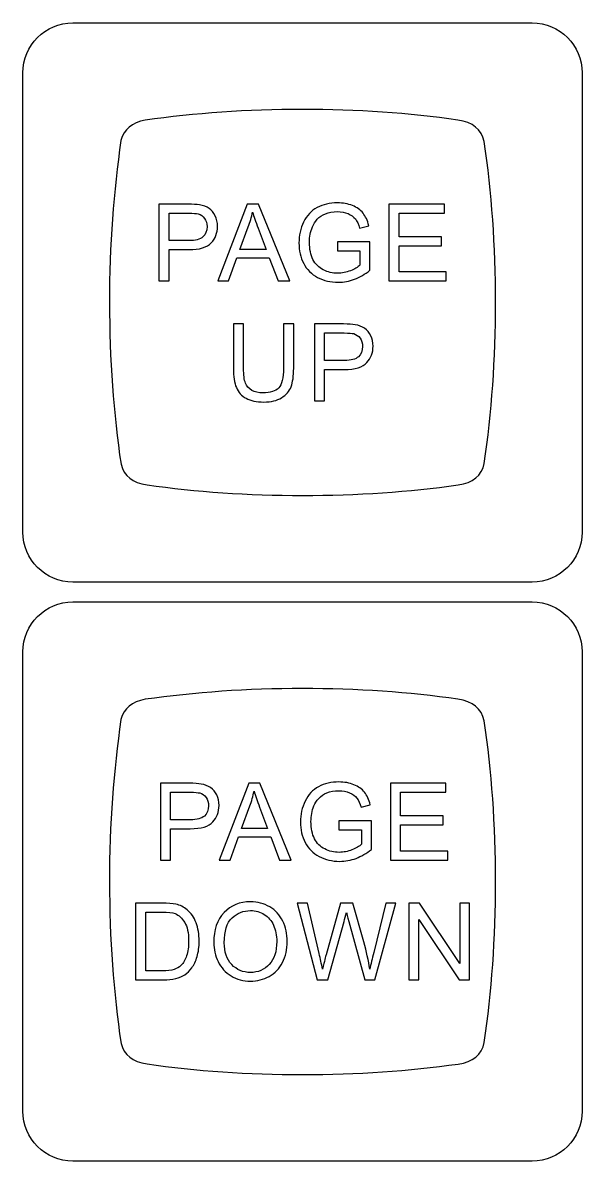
# Model space of a CAD drawing. Header units: millimetres. Extents: x -493 to 473, y -489 to 489.
# Drawn here: x -151.75 to -133.35, y -431.76 to -394.31 of the extents above; entities that cross this region are included whole.
import ezdxf

# ---------------------------------------------------------------- set-up
doc = ezdxf.new("R2010")
doc.units = ezdxf.units.MM
doc.header["$MEASUREMENT"] = 0
doc.layers.add('Layer 1', color=7, linetype='Continuous')

msp = doc.modelspace()

# ---------------------------------------------------------------- linework, layer by layer
at = {"layer": 'Layer 1', "color": 251}
for points, knots in [([(-150.1059, -412.7144), (-150.1059, -412.7144), (-134.9985, -412.7144), (-134.9985, -412.7144), (-134.9985, -412.7144), (-134.093, -412.7144), (-133.3522, -411.9736), (-133.3522, -411.0681), (-133.3522, -411.0681), (-133.3522, -411.0681), (-133.3522, -395.9607), (-133.3522, -395.9607), (-133.3522, -395.9607), (-133.3522, -395.0552), (-134.093, -394.3144), (-134.9985, -394.3144), (-134.9985, -394.3144), (-134.9985, -394.3144), (-150.1059, -394.3144), (-150.1059, -394.3144), (-150.1059, -394.3144), (-151.0114, -394.3144), (-151.7522, -395.0552), (-151.7522, -395.9607), (-151.7522, -395.9607), (-151.7522, -395.9607), (-151.7522, -411.0681), (-151.7522, -411.0681), (-151.7522, -411.0681), (-151.7522, -411.9736), (-151.0114, -412.7144), (-150.1059, -412.7144)], [0, 0, 0, 0, 0.1111111, 0.1111111, 0.1111111, 0.1111111, 0.2222222, 0.2222222, 0.2222222, 0.2222222, 0.3333333, 0.3333333, 0.3333333, 0.3333333, 0.4444444, 0.4444444, 0.4444444, 0.4444444, 0.5555556, 0.5555556, 0.5555556, 0.5555556, 0.6666667, 0.6666667, 0.6666667, 0.6666667, 0.7777778, 0.7777778, 0.7777778, 0.7777778, 1, 1, 1, 1]), ([(-142.552, -397.1649), (-140.7614, -397.1654), (-139.0415, -397.2883), (-137.4393, -397.5138), (-137.4393, -397.5138), (-137.4393, -397.5138), (-137.4393, -397.5139), (-137.4393, -397.5139), (-137.4393, -397.5139), (-136.9525, -397.5868), (-136.6626, -397.8194), (-136.5754, -398.2241), (-136.5754, -398.2241), (-136.3334, -399.877), (-136.2011, -401.6586), (-136.2007, -403.5164), (-136.2007, -403.5164), (-136.2002, -405.3741), (-136.3317, -407.1557), (-136.5729, -408.8086), (-136.5729, -408.8086), (-136.6599, -409.2128), (-136.9492, -409.4452), (-137.4349, -409.5181), (-137.4349, -409.5181), (-139.0374, -409.743), (-140.7578, -409.8652), (-142.5491, -409.8648), (-142.5491, -409.8648), (-144.3409, -409.8644), (-146.0619, -409.7412), (-147.6649, -409.5154), (-147.6649, -409.5154), (-147.6649, -409.5154), (-147.6648, -409.515), (-147.6648, -409.515), (-147.6648, -409.515), (-148.1378, -409.4442), (-148.425, -409.2225), (-148.5209, -408.8385), (-148.5209, -408.8385), (-148.7659, -407.1764), (-148.9, -405.3835), (-148.9004, -403.5134), (-148.9004, -403.5134), (-148.9009, -401.6416), (-148.7674, -399.8472), (-148.5228, -398.1839), (-148.5228, -398.1839), (-148.4302, -397.817), (-148.1622, -397.599), (-147.7234, -397.5198), (-147.7234, -397.5198), (-146.1047, -397.2897), (-144.3646, -397.1645), (-142.552, -397.1649)], [0, 0, 0, 0, 0.0666667, 0.0666667, 0.0666667, 0.0666667, 0.1333333, 0.1333333, 0.1333333, 0.1333333, 0.2, 0.2, 0.2, 0.2, 0.2666667, 0.2666667, 0.2666667, 0.2666667, 0.3333333, 0.3333333, 0.3333333, 0.3333333, 0.4, 0.4, 0.4, 0.4, 0.4666667, 0.4666667, 0.4666667, 0.4666667, 0.5333333, 0.5333333, 0.5333333, 0.5333333, 0.6, 0.6, 0.6, 0.6, 0.6666667, 0.6666667, 0.6666667, 0.6666667, 0.7333333, 0.7333333, 0.7333333, 0.7333333, 0.8, 0.8, 0.8, 0.8, 0.8666667, 0.8666667, 0.8666667, 0.8666667, 1, 1, 1, 1]), ([(-150.1059, -431.7644), (-150.1059, -431.7644), (-134.9985, -431.7644), (-134.9985, -431.7644), (-134.9985, -431.7644), (-134.093, -431.7644), (-133.3522, -431.0236), (-133.3522, -430.1181), (-133.3522, -430.1181), (-133.3522, -430.1181), (-133.3522, -415.0107), (-133.3522, -415.0107), (-133.3522, -415.0107), (-133.3522, -414.1052), (-134.093, -413.3644), (-134.9985, -413.3644), (-134.9985, -413.3644), (-134.9985, -413.3644), (-150.1059, -413.3644), (-150.1059, -413.3644), (-150.1059, -413.3644), (-151.0114, -413.3644), (-151.7522, -414.1052), (-151.7522, -415.0107), (-151.7522, -415.0107), (-151.7522, -415.0107), (-151.7522, -430.1181), (-151.7522, -430.1181), (-151.7522, -430.1181), (-151.7522, -431.0236), (-151.0114, -431.7644), (-150.1059, -431.7644)], [0, 0, 0, 0, 0.1111111, 0.1111111, 0.1111111, 0.1111111, 0.2222222, 0.2222222, 0.2222222, 0.2222222, 0.3333333, 0.3333333, 0.3333333, 0.3333333, 0.4444444, 0.4444444, 0.4444444, 0.4444444, 0.5555556, 0.5555556, 0.5555556, 0.5555556, 0.6666667, 0.6666667, 0.6666667, 0.6666667, 0.7777778, 0.7777778, 0.7777778, 0.7777778, 1, 1, 1, 1]), ([(-142.552, -416.2149), (-140.7614, -416.2154), (-139.0415, -416.3383), (-137.4393, -416.5638), (-137.4393, -416.5638), (-137.4393, -416.5638), (-137.4393, -416.5639), (-137.4393, -416.5639), (-137.4393, -416.5639), (-136.9525, -416.6368), (-136.6626, -416.8694), (-136.5754, -417.2741), (-136.5754, -417.2741), (-136.3334, -418.927), (-136.2011, -420.7086), (-136.2007, -422.5664), (-136.2007, -422.5664), (-136.2002, -424.4241), (-136.3317, -426.2057), (-136.5729, -427.8586), (-136.5729, -427.8586), (-136.6599, -428.2628), (-136.9492, -428.4952), (-137.4349, -428.5681), (-137.4349, -428.5681), (-139.0374, -428.793), (-140.7578, -428.9152), (-142.5491, -428.9148), (-142.5491, -428.9148), (-144.3409, -428.9144), (-146.0619, -428.7912), (-147.6649, -428.5654), (-147.6649, -428.5654), (-147.6649, -428.5654), (-147.6648, -428.565), (-147.6648, -428.565), (-147.6648, -428.565), (-148.1378, -428.4942), (-148.425, -428.2725), (-148.5209, -427.8885), (-148.5209, -427.8885), (-148.7659, -426.2264), (-148.9, -424.4335), (-148.9004, -422.5634), (-148.9004, -422.5634), (-148.9009, -420.6916), (-148.7674, -418.8972), (-148.5228, -417.2339), (-148.5228, -417.2339), (-148.4302, -416.867), (-148.1622, -416.649), (-147.7234, -416.5698), (-147.7234, -416.5698), (-146.1047, -416.3397), (-144.3646, -416.2145), (-142.552, -416.2149)], [0, 0, 0, 0, 0.0666667, 0.0666667, 0.0666667, 0.0666667, 0.1333333, 0.1333333, 0.1333333, 0.1333333, 0.2, 0.2, 0.2, 0.2, 0.2666667, 0.2666667, 0.2666667, 0.2666667, 0.3333333, 0.3333333, 0.3333333, 0.3333333, 0.4, 0.4, 0.4, 0.4, 0.4666667, 0.4666667, 0.4666667, 0.4666667, 0.5333333, 0.5333333, 0.5333333, 0.5333333, 0.6, 0.6, 0.6, 0.6, 0.6666667, 0.6666667, 0.6666667, 0.6666667, 0.7333333, 0.7333333, 0.7333333, 0.7333333, 0.8, 0.8, 0.8, 0.8, 0.8666667, 0.8666667, 0.8666667, 0.8666667, 1, 1, 1, 1])]:
    msp.add_open_spline(points, degree=3, knots=knots, dxfattribs=at)
at = {"layer": 'Layer 1', "color": 132}
for points, knots in [([(-147.2762, -402.8073), (-147.2762, -402.8073), (-147.2762, -400.2815), (-147.2762, -400.2815), (-147.2762, -400.2815), (-147.2762, -400.2815), (-146.3225, -400.2815), (-146.3225, -400.2815), (-146.3225, -400.2815), (-146.1549, -400.2815), (-146.0268, -400.2897), (-145.938, -400.3056), (-145.938, -400.3056), (-145.8139, -400.3262), (-145.7099, -400.3655), (-145.6258, -400.4232), (-145.6258, -400.4232), (-145.5417, -400.4814), (-145.4741, -400.5625), (-145.4229, -400.6666), (-145.4229, -400.6666), (-145.3718, -400.7706), (-145.3465, -400.8853), (-145.3465, -401.0105), (-145.3465, -401.0105), (-145.3465, -401.2245), (-145.4147, -401.4062), (-145.5517, -401.5544), (-145.5517, -401.5544), (-145.6881, -401.7031), (-145.9356, -401.7772), (-146.2931, -401.7772), (-146.2931, -401.7772), (-146.2931, -401.7772), (-146.941, -401.7772), (-146.941, -401.7772), (-146.941, -401.7772), (-146.941, -401.7772), (-146.941, -402.8073), (-146.941, -402.8073), (-146.941, -402.8073), (-146.941, -402.8073), (-147.2762, -402.8073), (-147.2762, -402.8073)], [0, 0, 0, 0, 0.0833333, 0.0833333, 0.0833333, 0.0833333, 0.1666667, 0.1666667, 0.1666667, 0.1666667, 0.25, 0.25, 0.25, 0.25, 0.3333333, 0.3333333, 0.3333333, 0.3333333, 0.4166667, 0.4166667, 0.4166667, 0.4166667, 0.5, 0.5, 0.5, 0.5, 0.5833333, 0.5833333, 0.5833333, 0.5833333, 0.6666667, 0.6666667, 0.6666667, 0.6666667, 0.75, 0.75, 0.75, 0.75, 0.8333333, 0.8333333, 0.8333333, 0.8333333, 1, 1, 1, 1]), ([(-145.3377, -402.8073), (-145.3377, -402.8073), (-144.3687, -400.2815), (-144.3687, -400.2815), (-144.3687, -400.2815), (-144.3687, -400.2815), (-144.0013, -400.2815), (-144.0013, -400.2815), (-144.0013, -400.2815), (-144.0013, -400.2815), (-142.973, -402.8073), (-142.973, -402.8073), (-142.973, -402.8073), (-142.973, -402.8073), (-143.3534, -402.8073), (-143.3534, -402.8073), (-143.3534, -402.8073), (-143.3534, -402.8073), (-143.6456, -402.0418), (-143.6456, -402.0418), (-143.6456, -402.0418), (-143.6456, -402.0418), (-144.7092, -402.0418), (-144.7092, -402.0418), (-144.7092, -402.0418), (-144.7092, -402.0418), (-144.9832, -402.8073), (-144.9832, -402.8073), (-144.9832, -402.8073), (-144.9832, -402.8073), (-145.3377, -402.8073), (-145.3377, -402.8073)], [0, 0, 0, 0, 0.1111111, 0.1111111, 0.1111111, 0.1111111, 0.2222222, 0.2222222, 0.2222222, 0.2222222, 0.3333333, 0.3333333, 0.3333333, 0.3333333, 0.4444444, 0.4444444, 0.4444444, 0.4444444, 0.5555556, 0.5555556, 0.5555556, 0.5555556, 0.6666667, 0.6666667, 0.6666667, 0.6666667, 0.7777778, 0.7777778, 0.7777778, 0.7777778, 1, 1, 1, 1]), ([(-141.402, -401.816), (-141.402, -401.816), (-141.402, -401.5197), (-141.402, -401.5197), (-141.402, -401.5197), (-141.402, -401.5197), (-140.3331, -401.5197), (-140.3331, -401.5197), (-140.3331, -401.5197), (-140.3331, -401.5197), (-140.3331, -402.4557), (-140.3331, -402.4557), (-140.3331, -402.4557), (-140.4971, -402.5862), (-140.6665, -402.685), (-140.8411, -402.7509), (-140.8411, -402.7509), (-141.0157, -402.8167), (-141.195, -402.8496), (-141.3785, -402.8496), (-141.3785, -402.8496), (-141.6266, -402.8496), (-141.8518, -402.7967), (-142.0546, -402.6903), (-142.0546, -402.6903), (-142.2569, -402.5845), (-142.4103, -402.4304), (-142.5132, -402.2299), (-142.5132, -402.2299), (-142.6167, -402.0289), (-142.6684, -401.8043), (-142.6684, -401.5567), (-142.6684, -401.5567), (-142.6684, -401.311), (-142.6173, -401.0817), (-142.5144, -400.8682), (-142.5144, -400.8682), (-142.4115, -400.6554), (-142.2639, -400.4972), (-142.0711, -400.3944), (-142.0711, -400.3944), (-141.8782, -400.2909), (-141.656, -400.2391), (-141.4043, -400.2391), (-141.4043, -400.2391), (-141.2221, -400.2391), (-141.0569, -400.2685), (-140.9093, -400.3279), (-140.9093, -400.3279), (-140.7617, -400.3873), (-140.6459, -400.4696), (-140.5624, -400.5749), (-140.5624, -400.5749), (-140.4783, -400.6807), (-140.4148, -400.8189), (-140.3713, -400.9888), (-140.3713, -400.9888), (-140.3713, -400.9888), (-140.6729, -401.0711), (-140.6729, -401.0711), (-140.6729, -401.0711), (-140.7111, -400.9429), (-140.7582, -400.8418), (-140.814, -400.7677), (-140.814, -400.7677), (-140.8705, -400.6942), (-140.9504, -400.6354), (-141.0551, -400.5913), (-141.0551, -400.5913), (-141.1592, -400.5472), (-141.275, -400.5249), (-141.4026, -400.5249), (-141.4026, -400.5249), (-141.5549, -400.5249), (-141.6866, -400.5484), (-141.7983, -400.5948), (-141.7983, -400.5948), (-141.9094, -400.6413), (-141.9988, -400.7024), (-142.0675, -400.7789), (-142.0675, -400.7789), (-142.1357, -400.8547), (-142.1887, -400.9382), (-142.2263, -401.0288), (-142.2263, -401.0288), (-142.2904, -401.1857), (-142.3227, -401.3551), (-142.3227, -401.5379), (-142.3227, -401.5379), (-142.3227, -401.7637), (-142.2839, -401.9524), (-142.2069, -402.1047), (-142.2069, -402.1047), (-142.1293, -402.2564), (-142.0164, -402.3693), (-141.8688, -402.4428), (-141.8688, -402.4428), (-141.7207, -402.5163), (-141.5637, -402.5533), (-141.3973, -402.5533), (-141.3973, -402.5533), (-141.2526, -402.5533), (-141.1115, -402.5251), (-140.974, -402.4692), (-140.974, -402.4692), (-140.8364, -402.4128), (-140.7323, -402.3534), (-140.6612, -402.2893), (-140.6612, -402.2893), (-140.6612, -402.2893), (-140.6612, -401.816), (-140.6612, -401.816), (-140.6612, -401.816), (-140.6612, -401.816), (-141.402, -401.816), (-141.402, -401.816)], [0, 0, 0, 0, 0.0333333, 0.0333333, 0.0333333, 0.0333333, 0.0666667, 0.0666667, 0.0666667, 0.0666667, 0.1, 0.1, 0.1, 0.1, 0.1333333, 0.1333333, 0.1333333, 0.1333333, 0.1666667, 0.1666667, 0.1666667, 0.1666667, 0.2, 0.2, 0.2, 0.2, 0.2333333, 0.2333333, 0.2333333, 0.2333333, 0.2666667, 0.2666667, 0.2666667, 0.2666667, 0.3, 0.3, 0.3, 0.3, 0.3333333, 0.3333333, 0.3333333, 0.3333333, 0.3666667, 0.3666667, 0.3666667, 0.3666667, 0.4, 0.4, 0.4, 0.4, 0.4333333, 0.4333333, 0.4333333, 0.4333333, 0.4666667, 0.4666667, 0.4666667, 0.4666667, 0.5, 0.5, 0.5, 0.5, 0.5333333, 0.5333333, 0.5333333, 0.5333333, 0.5666667, 0.5666667, 0.5666667, 0.5666667, 0.6, 0.6, 0.6, 0.6, 0.6333333, 0.6333333, 0.6333333, 0.6333333, 0.6666667, 0.6666667, 0.6666667, 0.6666667, 0.7, 0.7, 0.7, 0.7, 0.7333333, 0.7333333, 0.7333333, 0.7333333, 0.7666667, 0.7666667, 0.7666667, 0.7666667, 0.8, 0.8, 0.8, 0.8, 0.8333333, 0.8333333, 0.8333333, 0.8333333, 0.8666667, 0.8666667, 0.8666667, 0.8666667, 0.9, 0.9, 0.9, 0.9, 0.9333333, 0.9333333, 0.9333333, 0.9333333, 1, 1, 1, 1]), ([(-139.7087, -402.8073), (-139.7087, -402.8073), (-139.7087, -400.2815), (-139.7087, -400.2815), (-139.7087, -400.2815), (-139.7087, -400.2815), (-137.8849, -400.2815), (-137.8849, -400.2815), (-137.8849, -400.2815), (-137.8849, -400.2815), (-137.8849, -400.5778), (-137.8849, -400.5778), (-137.8849, -400.5778), (-137.8849, -400.5778), (-139.3736, -400.5778), (-139.3736, -400.5778), (-139.3736, -400.5778), (-139.3736, -400.5778), (-139.3736, -401.3539), (-139.3736, -401.3539), (-139.3736, -401.3539), (-139.3736, -401.3539), (-137.9801, -401.3539), (-137.9801, -401.3539), (-137.9801, -401.3539), (-137.9801, -401.3539), (-137.9801, -401.6502), (-137.9801, -401.6502), (-137.9801, -401.6502), (-137.9801, -401.6502), (-139.3736, -401.6502), (-139.3736, -401.6502), (-139.3736, -401.6502), (-139.3736, -401.6502), (-139.3736, -402.511), (-139.3736, -402.511), (-139.3736, -402.511), (-139.3736, -402.511), (-137.8249, -402.511), (-137.8249, -402.511), (-137.8249, -402.511), (-137.8249, -402.511), (-137.8249, -402.8073), (-137.8249, -402.8073), (-137.8249, -402.8073), (-137.8249, -402.8073), (-139.7087, -402.8073), (-139.7087, -402.8073)], [0, 0, 0, 0, 0.0769231, 0.0769231, 0.0769231, 0.0769231, 0.1538462, 0.1538462, 0.1538462, 0.1538462, 0.2307692, 0.2307692, 0.2307692, 0.2307692, 0.3076923, 0.3076923, 0.3076923, 0.3076923, 0.3846154, 0.3846154, 0.3846154, 0.3846154, 0.4615385, 0.4615385, 0.4615385, 0.4615385, 0.5384615, 0.5384615, 0.5384615, 0.5384615, 0.6153846, 0.6153846, 0.6153846, 0.6153846, 0.6923077, 0.6923077, 0.6923077, 0.6923077, 0.7692308, 0.7692308, 0.7692308, 0.7692308, 0.8461538, 0.8461538, 0.8461538, 0.8461538, 1, 1, 1, 1]), ([(-146.941, -401.4809), (-146.941, -401.4809), (-146.2884, -401.4809), (-146.2884, -401.4809), (-146.2884, -401.4809), (-146.072, -401.4809), (-145.9192, -401.4409), (-145.828, -401.3604), (-145.828, -401.3604), (-145.7375, -401.2798), (-145.6922, -401.1669), (-145.6922, -401.0205), (-145.6922, -401.0205), (-145.6922, -400.9153), (-145.7187, -400.8247), (-145.7722, -400.7495), (-145.7722, -400.7495), (-145.8257, -400.6742), (-145.8962, -400.6242), (-145.9833, -400.6001), (-145.9833, -400.6001), (-146.0397, -400.5854), (-146.1438, -400.5778), (-146.2949, -400.5778), (-146.2949, -400.5778), (-146.2949, -400.5778), (-146.941, -400.5778), (-146.941, -400.5778), (-146.941, -400.5778), (-146.941, -400.5778), (-146.941, -401.4809), (-146.941, -401.4809)], [0, 0, 0, 0, 0.1111111, 0.1111111, 0.1111111, 0.1111111, 0.2222222, 0.2222222, 0.2222222, 0.2222222, 0.3333333, 0.3333333, 0.3333333, 0.3333333, 0.4444444, 0.4444444, 0.4444444, 0.4444444, 0.5555556, 0.5555556, 0.5555556, 0.5555556, 0.6666667, 0.6666667, 0.6666667, 0.6666667, 0.7777778, 0.7777778, 0.7777778, 0.7777778, 1, 1, 1, 1]), ([(-144.611, -401.7702), (-144.611, -401.7702), (-143.7502, -401.7702), (-143.7502, -401.7702), (-143.7502, -401.7702), (-143.7502, -401.7702), (-144.0136, -401.0699), (-144.0136, -401.0699), (-144.0136, -401.0699), (-144.093, -400.8571), (-144.153, -400.6813), (-144.1947, -400.5425), (-144.1947, -400.5425), (-144.2294, -400.7071), (-144.2759, -400.8688), (-144.3341, -401.0288), (-144.3341, -401.0288), (-144.3341, -401.0288), (-144.611, -401.7702), (-144.611, -401.7702)], [0, 0, 0, 0, 0.1666667, 0.1666667, 0.1666667, 0.1666667, 0.3333333, 0.3333333, 0.3333333, 0.3333333, 0.5, 0.5, 0.5, 0.5, 0.6666667, 0.6666667, 0.6666667, 0.6666667, 1, 1, 1, 1]), ([(-143.1773, -404.2225), (-143.1773, -404.2225), (-142.8421, -404.2225), (-142.8421, -404.2225), (-142.8421, -404.2225), (-142.8421, -404.2225), (-142.8421, -405.6812), (-142.8421, -405.6812), (-142.8421, -405.6812), (-142.8421, -405.9352), (-142.871, -406.1368), (-142.928, -406.2862), (-142.928, -406.2862), (-142.9856, -406.4349), (-143.0891, -406.5566), (-143.2384, -406.6501), (-143.2384, -406.6501), (-143.3883, -406.7436), (-143.5841, -406.7906), (-143.8275, -406.7906), (-143.8275, -406.7906), (-144.0633, -406.7906), (-144.2568, -406.7501), (-144.4067, -406.6683), (-144.4067, -406.6683), (-144.5572, -406.5866), (-144.6642, -406.469), (-144.7283, -406.3144), (-144.7283, -406.3144), (-144.7924, -406.1598), (-144.8247, -405.9487), (-144.8247, -405.6812), (-144.8247, -405.6812), (-144.8247, -405.6812), (-144.8247, -404.2225), (-144.8247, -404.2225), (-144.8247, -404.2225), (-144.8247, -404.2225), (-144.4896, -404.2225), (-144.4896, -404.2225), (-144.4896, -404.2225), (-144.4896, -404.2225), (-144.4896, -405.6806), (-144.4896, -405.6806), (-144.4896, -405.6806), (-144.4896, -405.8999), (-144.469, -406.0622), (-144.4284, -406.1656), (-144.4284, -406.1656), (-144.3879, -406.2697), (-144.3185, -406.3503), (-144.2191, -406.4061), (-144.2191, -406.4061), (-144.1203, -406.4626), (-143.9992, -406.4908), (-143.8564, -406.4908), (-143.8564, -406.4908), (-143.6118, -406.4908), (-143.4371, -406.4349), (-143.3331, -406.3238), (-143.3331, -406.3238), (-143.229, -406.2121), (-143.1773, -405.9981), (-143.1773, -405.6806), (-143.1773, -405.6806), (-143.1773, -405.6806), (-143.1773, -404.2225), (-143.1773, -404.2225)], [0, 0, 0, 0, 0.0555556, 0.0555556, 0.0555556, 0.0555556, 0.1111111, 0.1111111, 0.1111111, 0.1111111, 0.1666667, 0.1666667, 0.1666667, 0.1666667, 0.2222222, 0.2222222, 0.2222222, 0.2222222, 0.2777778, 0.2777778, 0.2777778, 0.2777778, 0.3333333, 0.3333333, 0.3333333, 0.3333333, 0.3888889, 0.3888889, 0.3888889, 0.3888889, 0.4444444, 0.4444444, 0.4444444, 0.4444444, 0.5, 0.5, 0.5, 0.5, 0.5555556, 0.5555556, 0.5555556, 0.5555556, 0.6111111, 0.6111111, 0.6111111, 0.6111111, 0.6666667, 0.6666667, 0.6666667, 0.6666667, 0.7222222, 0.7222222, 0.7222222, 0.7222222, 0.7777778, 0.7777778, 0.7777778, 0.7777778, 0.8333333, 0.8333333, 0.8333333, 0.8333333, 0.8888889, 0.8888889, 0.8888889, 0.8888889, 1, 1, 1, 1]), ([(-142.1602, -406.7483), (-142.1602, -406.7483), (-142.1602, -404.2225), (-142.1602, -404.2225), (-142.1602, -404.2225), (-142.1602, -404.2225), (-141.2065, -404.2225), (-141.2065, -404.2225), (-141.2065, -404.2225), (-141.0389, -404.2225), (-140.9108, -404.2307), (-140.822, -404.2466), (-140.822, -404.2466), (-140.6979, -404.2672), (-140.5939, -404.3065), (-140.5098, -404.3642), (-140.5098, -404.3642), (-140.4257, -404.4224), (-140.3581, -404.5035), (-140.3069, -404.6076), (-140.3069, -404.6076), (-140.2558, -404.7116), (-140.2305, -404.8263), (-140.2305, -404.9515), (-140.2305, -404.9515), (-140.2305, -405.1655), (-140.2987, -405.3472), (-140.4357, -405.4954), (-140.4357, -405.4954), (-140.5721, -405.6441), (-140.8196, -405.7182), (-141.1771, -405.7182), (-141.1771, -405.7182), (-141.1771, -405.7182), (-141.825, -405.7182), (-141.825, -405.7182), (-141.825, -405.7182), (-141.825, -405.7182), (-141.825, -406.7483), (-141.825, -406.7483), (-141.825, -406.7483), (-141.825, -406.7483), (-142.1602, -406.7483), (-142.1602, -406.7483)], [0, 0, 0, 0, 0.0833333, 0.0833333, 0.0833333, 0.0833333, 0.1666667, 0.1666667, 0.1666667, 0.1666667, 0.25, 0.25, 0.25, 0.25, 0.3333333, 0.3333333, 0.3333333, 0.3333333, 0.4166667, 0.4166667, 0.4166667, 0.4166667, 0.5, 0.5, 0.5, 0.5, 0.5833333, 0.5833333, 0.5833333, 0.5833333, 0.6666667, 0.6666667, 0.6666667, 0.6666667, 0.75, 0.75, 0.75, 0.75, 0.8333333, 0.8333333, 0.8333333, 0.8333333, 1, 1, 1, 1]), ([(-141.825, -405.4219), (-141.825, -405.4219), (-141.1724, -405.4219), (-141.1724, -405.4219), (-141.1724, -405.4219), (-140.956, -405.4219), (-140.8032, -405.3819), (-140.712, -405.3014), (-140.712, -405.3014), (-140.6215, -405.2208), (-140.5762, -405.1079), (-140.5762, -404.9615), (-140.5762, -404.9615), (-140.5762, -404.8563), (-140.6027, -404.7657), (-140.6562, -404.6905), (-140.6562, -404.6905), (-140.7097, -404.6152), (-140.7802, -404.5652), (-140.8673, -404.5411), (-140.8673, -404.5411), (-140.9237, -404.5264), (-141.0278, -404.5188), (-141.1789, -404.5188), (-141.1789, -404.5188), (-141.1789, -404.5188), (-141.825, -404.5188), (-141.825, -404.5188), (-141.825, -404.5188), (-141.825, -404.5188), (-141.825, -405.4219), (-141.825, -405.4219)], [0, 0, 0, 0, 0.1111111, 0.1111111, 0.1111111, 0.1111111, 0.2222222, 0.2222222, 0.2222222, 0.2222222, 0.3333333, 0.3333333, 0.3333333, 0.3333333, 0.4444444, 0.4444444, 0.4444444, 0.4444444, 0.5555556, 0.5555556, 0.5555556, 0.5555556, 0.6666667, 0.6666667, 0.6666667, 0.6666667, 0.7777778, 0.7777778, 0.7777778, 0.7777778, 1, 1, 1, 1]), ([(-147.2265, -421.8573), (-147.2265, -421.8573), (-147.2265, -419.3315), (-147.2265, -419.3315), (-147.2265, -419.3315), (-147.2265, -419.3315), (-146.2728, -419.3315), (-146.2728, -419.3315), (-146.2728, -419.3315), (-146.1052, -419.3315), (-145.9771, -419.3397), (-145.8883, -419.3556), (-145.8883, -419.3556), (-145.7642, -419.3762), (-145.6602, -419.4155), (-145.5761, -419.4732), (-145.5761, -419.4732), (-145.492, -419.5314), (-145.4244, -419.6125), (-145.3732, -419.7166), (-145.3732, -419.7166), (-145.3221, -419.8206), (-145.2968, -419.9353), (-145.2968, -420.0605), (-145.2968, -420.0605), (-145.2968, -420.2745), (-145.365, -420.4562), (-145.502, -420.6044), (-145.502, -420.6044), (-145.6384, -420.7531), (-145.8859, -420.8272), (-146.2434, -420.8272), (-146.2434, -420.8272), (-146.2434, -420.8272), (-146.8913, -420.8272), (-146.8913, -420.8272), (-146.8913, -420.8272), (-146.8913, -420.8272), (-146.8913, -421.8573), (-146.8913, -421.8573), (-146.8913, -421.8573), (-146.8913, -421.8573), (-147.2265, -421.8573), (-147.2265, -421.8573)], [0, 0, 0, 0, 0.0833333, 0.0833333, 0.0833333, 0.0833333, 0.1666667, 0.1666667, 0.1666667, 0.1666667, 0.25, 0.25, 0.25, 0.25, 0.3333333, 0.3333333, 0.3333333, 0.3333333, 0.4166667, 0.4166667, 0.4166667, 0.4166667, 0.5, 0.5, 0.5, 0.5, 0.5833333, 0.5833333, 0.5833333, 0.5833333, 0.6666667, 0.6666667, 0.6666667, 0.6666667, 0.75, 0.75, 0.75, 0.75, 0.8333333, 0.8333333, 0.8333333, 0.8333333, 1, 1, 1, 1]), ([(-145.288, -421.8573), (-145.288, -421.8573), (-144.319, -419.3315), (-144.319, -419.3315), (-144.319, -419.3315), (-144.319, -419.3315), (-143.9516, -419.3315), (-143.9516, -419.3315), (-143.9516, -419.3315), (-143.9516, -419.3315), (-142.9233, -421.8573), (-142.9233, -421.8573), (-142.9233, -421.8573), (-142.9233, -421.8573), (-143.3037, -421.8573), (-143.3037, -421.8573), (-143.3037, -421.8573), (-143.3037, -421.8573), (-143.5959, -421.0918), (-143.5959, -421.0918), (-143.5959, -421.0918), (-143.5959, -421.0918), (-144.6595, -421.0918), (-144.6595, -421.0918), (-144.6595, -421.0918), (-144.6595, -421.0918), (-144.9335, -421.8573), (-144.9335, -421.8573), (-144.9335, -421.8573), (-144.9335, -421.8573), (-145.288, -421.8573), (-145.288, -421.8573)], [0, 0, 0, 0, 0.1111111, 0.1111111, 0.1111111, 0.1111111, 0.2222222, 0.2222222, 0.2222222, 0.2222222, 0.3333333, 0.3333333, 0.3333333, 0.3333333, 0.4444444, 0.4444444, 0.4444444, 0.4444444, 0.5555556, 0.5555556, 0.5555556, 0.5555556, 0.6666667, 0.6666667, 0.6666667, 0.6666667, 0.7777778, 0.7777778, 0.7777778, 0.7777778, 1, 1, 1, 1]), ([(-141.3523, -420.866), (-141.3523, -420.866), (-141.3523, -420.5697), (-141.3523, -420.5697), (-141.3523, -420.5697), (-141.3523, -420.5697), (-140.2834, -420.5697), (-140.2834, -420.5697), (-140.2834, -420.5697), (-140.2834, -420.5697), (-140.2834, -421.5057), (-140.2834, -421.5057), (-140.2834, -421.5057), (-140.4474, -421.6362), (-140.6168, -421.735), (-140.7914, -421.8009), (-140.7914, -421.8009), (-140.966, -421.8667), (-141.1453, -421.8996), (-141.3288, -421.8996), (-141.3288, -421.8996), (-141.5769, -421.8996), (-141.8021, -421.8467), (-142.0049, -421.7403), (-142.0049, -421.7403), (-142.2072, -421.6345), (-142.3606, -421.4804), (-142.4635, -421.2799), (-142.4635, -421.2799), (-142.567, -421.0789), (-142.6187, -420.8543), (-142.6187, -420.6067), (-142.6187, -420.6067), (-142.6187, -420.361), (-142.5676, -420.1317), (-142.4647, -419.9182), (-142.4647, -419.9182), (-142.3618, -419.7054), (-142.2142, -419.5472), (-142.0214, -419.4444), (-142.0214, -419.4444), (-141.8285, -419.3409), (-141.6063, -419.2891), (-141.3546, -419.2891), (-141.3546, -419.2891), (-141.1724, -419.2891), (-141.0072, -419.3185), (-140.8596, -419.3779), (-140.8596, -419.3779), (-140.712, -419.4373), (-140.5962, -419.5196), (-140.5127, -419.6249), (-140.5127, -419.6249), (-140.4286, -419.7307), (-140.3651, -419.8689), (-140.3216, -420.0388), (-140.3216, -420.0388), (-140.3216, -420.0388), (-140.6232, -420.1211), (-140.6232, -420.1211), (-140.6232, -420.1211), (-140.6614, -419.9929), (-140.7085, -419.8918), (-140.7643, -419.8177), (-140.7643, -419.8177), (-140.8208, -419.7442), (-140.9007, -419.6854), (-141.0054, -419.6413), (-141.0054, -419.6413), (-141.1095, -419.5972), (-141.2253, -419.5749), (-141.3529, -419.5749), (-141.3529, -419.5749), (-141.5052, -419.5749), (-141.6369, -419.5984), (-141.7486, -419.6448), (-141.7486, -419.6448), (-141.8597, -419.6913), (-141.9491, -419.7524), (-142.0178, -419.8289), (-142.0178, -419.8289), (-142.086, -419.9047), (-142.139, -419.9882), (-142.1766, -420.0788), (-142.1766, -420.0788), (-142.2407, -420.2357), (-142.273, -420.4051), (-142.273, -420.5879), (-142.273, -420.5879), (-142.273, -420.8137), (-142.2342, -421.0024), (-142.1572, -421.1547), (-142.1572, -421.1547), (-142.0796, -421.3064), (-141.9667, -421.4193), (-141.8191, -421.4928), (-141.8191, -421.4928), (-141.671, -421.5663), (-141.514, -421.6033), (-141.3476, -421.6033), (-141.3476, -421.6033), (-141.2029, -421.6033), (-141.0618, -421.5751), (-140.9243, -421.5192), (-140.9243, -421.5192), (-140.7867, -421.4628), (-140.6826, -421.4034), (-140.6115, -421.3393), (-140.6115, -421.3393), (-140.6115, -421.3393), (-140.6115, -420.866), (-140.6115, -420.866), (-140.6115, -420.866), (-140.6115, -420.866), (-141.3523, -420.866), (-141.3523, -420.866)], [0, 0, 0, 0, 0.0333333, 0.0333333, 0.0333333, 0.0333333, 0.0666667, 0.0666667, 0.0666667, 0.0666667, 0.1, 0.1, 0.1, 0.1, 0.1333333, 0.1333333, 0.1333333, 0.1333333, 0.1666667, 0.1666667, 0.1666667, 0.1666667, 0.2, 0.2, 0.2, 0.2, 0.2333333, 0.2333333, 0.2333333, 0.2333333, 0.2666667, 0.2666667, 0.2666667, 0.2666667, 0.3, 0.3, 0.3, 0.3, 0.3333333, 0.3333333, 0.3333333, 0.3333333, 0.3666667, 0.3666667, 0.3666667, 0.3666667, 0.4, 0.4, 0.4, 0.4, 0.4333333, 0.4333333, 0.4333333, 0.4333333, 0.4666667, 0.4666667, 0.4666667, 0.4666667, 0.5, 0.5, 0.5, 0.5, 0.5333333, 0.5333333, 0.5333333, 0.5333333, 0.5666667, 0.5666667, 0.5666667, 0.5666667, 0.6, 0.6, 0.6, 0.6, 0.6333333, 0.6333333, 0.6333333, 0.6333333, 0.6666667, 0.6666667, 0.6666667, 0.6666667, 0.7, 0.7, 0.7, 0.7, 0.7333333, 0.7333333, 0.7333333, 0.7333333, 0.7666667, 0.7666667, 0.7666667, 0.7666667, 0.8, 0.8, 0.8, 0.8, 0.8333333, 0.8333333, 0.8333333, 0.8333333, 0.8666667, 0.8666667, 0.8666667, 0.8666667, 0.9, 0.9, 0.9, 0.9, 0.9333333, 0.9333333, 0.9333333, 0.9333333, 1, 1, 1, 1]), ([(-139.659, -421.8573), (-139.659, -421.8573), (-139.659, -419.3315), (-139.659, -419.3315), (-139.659, -419.3315), (-139.659, -419.3315), (-137.8352, -419.3315), (-137.8352, -419.3315), (-137.8352, -419.3315), (-137.8352, -419.3315), (-137.8352, -419.6278), (-137.8352, -419.6278), (-137.8352, -419.6278), (-137.8352, -419.6278), (-139.3239, -419.6278), (-139.3239, -419.6278), (-139.3239, -419.6278), (-139.3239, -419.6278), (-139.3239, -420.4039), (-139.3239, -420.4039), (-139.3239, -420.4039), (-139.3239, -420.4039), (-137.9304, -420.4039), (-137.9304, -420.4039), (-137.9304, -420.4039), (-137.9304, -420.4039), (-137.9304, -420.7002), (-137.9304, -420.7002), (-137.9304, -420.7002), (-137.9304, -420.7002), (-139.3239, -420.7002), (-139.3239, -420.7002), (-139.3239, -420.7002), (-139.3239, -420.7002), (-139.3239, -421.561), (-139.3239, -421.561), (-139.3239, -421.561), (-139.3239, -421.561), (-137.7752, -421.561), (-137.7752, -421.561), (-137.7752, -421.561), (-137.7752, -421.561), (-137.7752, -421.8573), (-137.7752, -421.8573), (-137.7752, -421.8573), (-137.7752, -421.8573), (-139.659, -421.8573), (-139.659, -421.8573)], [0, 0, 0, 0, 0.0769231, 0.0769231, 0.0769231, 0.0769231, 0.1538462, 0.1538462, 0.1538462, 0.1538462, 0.2307692, 0.2307692, 0.2307692, 0.2307692, 0.3076923, 0.3076923, 0.3076923, 0.3076923, 0.3846154, 0.3846154, 0.3846154, 0.3846154, 0.4615385, 0.4615385, 0.4615385, 0.4615385, 0.5384615, 0.5384615, 0.5384615, 0.5384615, 0.6153846, 0.6153846, 0.6153846, 0.6153846, 0.6923077, 0.6923077, 0.6923077, 0.6923077, 0.7692308, 0.7692308, 0.7692308, 0.7692308, 0.8461538, 0.8461538, 0.8461538, 0.8461538, 1, 1, 1, 1]), ([(-146.8913, -420.5309), (-146.8913, -420.5309), (-146.2387, -420.5309), (-146.2387, -420.5309), (-146.2387, -420.5309), (-146.0223, -420.5309), (-145.8695, -420.4909), (-145.7783, -420.4104), (-145.7783, -420.4104), (-145.6878, -420.3298), (-145.6425, -420.2169), (-145.6425, -420.0705), (-145.6425, -420.0705), (-145.6425, -419.9653), (-145.669, -419.8747), (-145.7225, -419.7995), (-145.7225, -419.7995), (-145.776, -419.7242), (-145.8465, -419.6742), (-145.9336, -419.6501), (-145.9336, -419.6501), (-145.99, -419.6354), (-146.0941, -419.6278), (-146.2452, -419.6278), (-146.2452, -419.6278), (-146.2452, -419.6278), (-146.8913, -419.6278), (-146.8913, -419.6278), (-146.8913, -419.6278), (-146.8913, -419.6278), (-146.8913, -420.5309), (-146.8913, -420.5309)], [0, 0, 0, 0, 0.1111111, 0.1111111, 0.1111111, 0.1111111, 0.2222222, 0.2222222, 0.2222222, 0.2222222, 0.3333333, 0.3333333, 0.3333333, 0.3333333, 0.4444444, 0.4444444, 0.4444444, 0.4444444, 0.5555556, 0.5555556, 0.5555556, 0.5555556, 0.6666667, 0.6666667, 0.6666667, 0.6666667, 0.7777778, 0.7777778, 0.7777778, 0.7777778, 1, 1, 1, 1]), ([(-144.5613, -420.8202), (-144.5613, -420.8202), (-143.7005, -420.8202), (-143.7005, -420.8202), (-143.7005, -420.8202), (-143.7005, -420.8202), (-143.9639, -420.1199), (-143.9639, -420.1199), (-143.9639, -420.1199), (-144.0433, -419.9071), (-144.1033, -419.7313), (-144.145, -419.5925), (-144.145, -419.5925), (-144.1797, -419.7571), (-144.2262, -419.9188), (-144.2844, -420.0788), (-144.2844, -420.0788), (-144.2844, -420.0788), (-144.5613, -420.8202), (-144.5613, -420.8202)], [0, 0, 0, 0, 0.1666667, 0.1666667, 0.1666667, 0.1666667, 0.3333333, 0.3333333, 0.3333333, 0.3333333, 0.5, 0.5, 0.5, 0.5, 0.6666667, 0.6666667, 0.6666667, 0.6666667, 1, 1, 1, 1]), ([(-148.0402, -425.7983), (-148.0402, -425.7983), (-148.0402, -423.2725), (-148.0402, -423.2725), (-148.0402, -423.2725), (-148.0402, -423.2725), (-147.17, -423.2725), (-147.17, -423.2725), (-147.17, -423.2725), (-146.9736, -423.2725), (-146.8237, -423.2842), (-146.7202, -423.3083), (-146.7202, -423.3083), (-146.5756, -423.3418), (-146.4521, -423.4024), (-146.3498, -423.4894), (-146.3498, -423.4894), (-146.2163, -423.6023), (-146.117, -423.7458), (-146.0511, -423.921), (-146.0511, -423.921), (-145.9847, -424.0962), (-145.9518, -424.2967), (-145.9518, -424.5219), (-145.9518, -424.5219), (-145.9518, -424.7135), (-145.9741, -424.8834), (-146.0188, -425.0316), (-146.0188, -425.0316), (-146.0635, -425.1798), (-146.1211, -425.3027), (-146.1911, -425.3997), (-146.1911, -425.3997), (-146.2616, -425.4967), (-146.3381, -425.5731), (-146.4215, -425.6284), (-146.4215, -425.6284), (-146.5044, -425.6842), (-146.605, -425.7266), (-146.7226, -425.7554), (-146.7226, -425.7554), (-146.8407, -425.7842), (-146.976, -425.7983), (-147.1288, -425.7983), (-147.1288, -425.7983), (-147.1288, -425.7983), (-148.0402, -425.7983), (-148.0402, -425.7983)], [0, 0, 0, 0, 0.0769231, 0.0769231, 0.0769231, 0.0769231, 0.1538462, 0.1538462, 0.1538462, 0.1538462, 0.2307692, 0.2307692, 0.2307692, 0.2307692, 0.3076923, 0.3076923, 0.3076923, 0.3076923, 0.3846154, 0.3846154, 0.3846154, 0.3846154, 0.4615385, 0.4615385, 0.4615385, 0.4615385, 0.5384615, 0.5384615, 0.5384615, 0.5384615, 0.6153846, 0.6153846, 0.6153846, 0.6153846, 0.6923077, 0.6923077, 0.6923077, 0.6923077, 0.7692308, 0.7692308, 0.7692308, 0.7692308, 0.8461538, 0.8461538, 0.8461538, 0.8461538, 1, 1, 1, 1]), ([(-145.4709, -424.5689), (-145.4709, -424.1503), (-145.358, -423.8222), (-145.1328, -423.5853), (-145.1328, -423.5853), (-144.9076, -423.3483), (-144.6172, -423.2301), (-144.2609, -423.2301), (-144.2609, -423.2301), (-144.0275, -423.2301), (-143.8176, -423.286), (-143.63, -423.3971), (-143.63, -423.3971), (-143.443, -423.5082), (-143.3002, -423.6635), (-143.202, -423.8628), (-143.202, -423.8628), (-143.1038, -424.0615), (-143.0544, -424.2873), (-143.0544, -424.5395), (-143.0544, -424.5395), (-143.0544, -424.7953), (-143.1061, -425.0246), (-143.2096, -425.2262), (-143.2096, -425.2262), (-143.3131, -425.4285), (-143.4595, -425.5813), (-143.6488, -425.6848), (-143.6488, -425.6848), (-143.8387, -425.7889), (-144.0433, -425.8406), (-144.2626, -425.8406), (-144.2626, -425.8406), (-144.5008, -425.8406), (-144.713, -425.783), (-144.9006, -425.6684), (-144.9006, -425.6684), (-145.0875, -425.5537), (-145.2298, -425.3973), (-145.3262, -425.1986), (-145.3262, -425.1986), (-145.4227, -425.0005), (-145.4709, -424.7906), (-145.4709, -424.5689)], [0, 0, 0, 0, 0.0833333, 0.0833333, 0.0833333, 0.0833333, 0.1666667, 0.1666667, 0.1666667, 0.1666667, 0.25, 0.25, 0.25, 0.25, 0.3333333, 0.3333333, 0.3333333, 0.3333333, 0.4166667, 0.4166667, 0.4166667, 0.4166667, 0.5, 0.5, 0.5, 0.5, 0.5833333, 0.5833333, 0.5833333, 0.5833333, 0.6666667, 0.6666667, 0.6666667, 0.6666667, 0.75, 0.75, 0.75, 0.75, 0.8333333, 0.8333333, 0.8333333, 0.8333333, 1, 1, 1, 1]), ([(-145.1252, -424.5748), (-145.1252, -424.8787), (-145.0434, -425.118), (-144.88, -425.2927), (-144.88, -425.2927), (-144.7165, -425.4673), (-144.5113, -425.5549), (-144.2644, -425.5549), (-144.2644, -425.5549), (-144.0128, -425.5549), (-143.8064, -425.4667), (-143.6435, -425.2903), (-143.6435, -425.2903), (-143.4812, -425.1139), (-143.4001, -424.8635), (-143.4001, -424.5389), (-143.4001, -424.5389), (-143.4001, -424.3337), (-143.4348, -424.1544), (-143.5042, -424.0015), (-143.5042, -424.0015), (-143.5736, -423.8487), (-143.6753, -423.7299), (-143.8087, -423.6458), (-143.8087, -423.6458), (-143.9428, -423.5617), (-144.0927, -423.5194), (-144.2591, -423.5194), (-144.2591, -423.5194), (-144.4955, -423.5194), (-144.6989, -423.6005), (-144.8694, -423.7628), (-144.8694, -423.7628), (-145.0399, -423.9251), (-145.1252, -424.1955), (-145.1252, -424.5748)], [0, 0, 0, 0, 0.1, 0.1, 0.1, 0.1, 0.2, 0.2, 0.2, 0.2, 0.3, 0.3, 0.3, 0.3, 0.4, 0.4, 0.4, 0.4, 0.5, 0.5, 0.5, 0.5, 0.6, 0.6, 0.6, 0.6, 0.7, 0.7, 0.7, 0.7, 0.8, 0.8, 0.8, 0.8, 1, 1, 1, 1]), ([(-142.0649, -425.7983), (-142.0649, -425.7983), (-142.7299, -423.2725), (-142.7299, -423.2725), (-142.7299, -423.2725), (-142.7299, -423.2725), (-142.383, -423.2725), (-142.383, -423.2725), (-142.383, -423.2725), (-142.383, -423.2725), (-142.0043, -424.9287), (-142.0043, -424.9287), (-142.0043, -424.9287), (-141.9632, -425.1022), (-141.9267, -425.2744), (-141.8956, -425.4449), (-141.8956, -425.4449), (-141.8291, -425.1757), (-141.7903, -425.0204), (-141.7792, -424.9793), (-141.7792, -424.9793), (-141.7792, -424.9793), (-141.3017, -423.2725), (-141.3017, -423.2725), (-141.3017, -423.2725), (-141.3017, -423.2725), (-140.899, -423.2725), (-140.899, -423.2725), (-140.899, -423.2725), (-140.899, -423.2725), (-140.5368, -424.5513), (-140.5368, -424.5513), (-140.5368, -424.5513), (-140.448, -424.8688), (-140.3822, -425.1668), (-140.3399, -425.4449), (-140.3399, -425.4449), (-140.3063, -425.2856), (-140.2634, -425.1028), (-140.2111, -424.8964), (-140.2111, -424.8964), (-140.2111, -424.8964), (-139.8166, -423.2725), (-139.8166, -423.2725), (-139.8166, -423.2725), (-139.8166, -423.2725), (-139.4809, -423.2725), (-139.4809, -423.2725), (-139.4809, -423.2725), (-139.4809, -423.2725), (-140.1723, -425.7983), (-140.1723, -425.7983), (-140.1723, -425.7983), (-140.1723, -425.7983), (-140.4974, -425.7983), (-140.4974, -425.7983), (-140.4974, -425.7983), (-140.4974, -425.7983), (-141.0272, -423.8739), (-141.0272, -423.8739), (-141.0272, -423.8739), (-141.0718, -423.7128), (-141.0989, -423.6141), (-141.1089, -423.5776), (-141.1089, -423.5776), (-141.1377, -423.6929), (-141.1636, -423.7916), (-141.1859, -423.8734), (-141.1859, -423.8734), (-141.1859, -423.8734), (-141.7157, -425.7983), (-141.7157, -425.7983), (-141.7157, -425.7983), (-141.7157, -425.7983), (-142.0649, -425.7983), (-142.0649, -425.7983)], [0, 0, 0, 0, 0.05, 0.05, 0.05, 0.05, 0.1, 0.1, 0.1, 0.1, 0.15, 0.15, 0.15, 0.15, 0.2, 0.2, 0.2, 0.2, 0.25, 0.25, 0.25, 0.25, 0.3, 0.3, 0.3, 0.3, 0.35, 0.35, 0.35, 0.35, 0.4, 0.4, 0.4, 0.4, 0.45, 0.45, 0.45, 0.45, 0.5, 0.5, 0.5, 0.5, 0.55, 0.55, 0.55, 0.55, 0.6, 0.6, 0.6, 0.6, 0.65, 0.65, 0.65, 0.65, 0.7, 0.7, 0.7, 0.7, 0.75, 0.75, 0.75, 0.75, 0.8, 0.8, 0.8, 0.8, 0.85, 0.85, 0.85, 0.85, 0.9, 0.9, 0.9, 0.9, 1, 1, 1, 1]), ([(-139.0505, -425.7983), (-139.0505, -425.7983), (-139.0505, -423.2725), (-139.0505, -423.2725), (-139.0505, -423.2725), (-139.0505, -423.2725), (-138.7071, -423.2725), (-138.7071, -423.2725), (-138.7071, -423.2725), (-138.7071, -423.2725), (-137.3819, -425.255), (-137.3819, -425.255), (-137.3819, -425.255), (-137.3819, -425.255), (-137.3819, -423.2725), (-137.3819, -423.2725), (-137.3819, -423.2725), (-137.3819, -423.2725), (-137.0609, -423.2725), (-137.0609, -423.2725), (-137.0609, -423.2725), (-137.0609, -423.2725), (-137.0609, -425.7983), (-137.0609, -425.7983), (-137.0609, -425.7983), (-137.0609, -425.7983), (-137.4042, -425.7983), (-137.4042, -425.7983), (-137.4042, -425.7983), (-137.4042, -425.7983), (-138.7295, -423.8157), (-138.7295, -423.8157), (-138.7295, -423.8157), (-138.7295, -423.8157), (-138.7295, -425.7983), (-138.7295, -425.7983), (-138.7295, -425.7983), (-138.7295, -425.7983), (-139.0505, -425.7983), (-139.0505, -425.7983)], [0, 0, 0, 0, 0.0909091, 0.0909091, 0.0909091, 0.0909091, 0.1818182, 0.1818182, 0.1818182, 0.1818182, 0.2727273, 0.2727273, 0.2727273, 0.2727273, 0.3636364, 0.3636364, 0.3636364, 0.3636364, 0.4545455, 0.4545455, 0.4545455, 0.4545455, 0.5454545, 0.5454545, 0.5454545, 0.5454545, 0.6363636, 0.6363636, 0.6363636, 0.6363636, 0.7272727, 0.7272727, 0.7272727, 0.7272727, 0.8181818, 0.8181818, 0.8181818, 0.8181818, 1, 1, 1, 1]), ([(-147.705, -425.502), (-147.705, -425.502), (-147.1665, -425.502), (-147.1665, -425.502), (-147.1665, -425.502), (-147.0001, -425.502), (-146.8696, -425.4867), (-146.7749, -425.4555), (-146.7749, -425.4555), (-146.6802, -425.4244), (-146.605, -425.3809), (-146.5485, -425.3244), (-146.5485, -425.3244), (-146.4698, -425.245), (-146.408, -425.138), (-146.3639, -425.004), (-146.3639, -425.004), (-146.3198, -424.8699), (-146.2975, -424.7077), (-146.2975, -424.5166), (-146.2975, -424.5166), (-146.2975, -424.252), (-146.341, -424.0486), (-146.4274, -423.9063), (-146.4274, -423.9063), (-146.5138, -423.764), (-146.6191, -423.6687), (-146.7431, -423.6205), (-146.7431, -423.6205), (-146.8325, -423.5858), (-146.9766, -423.5688), (-147.1753, -423.5688), (-147.1753, -423.5688), (-147.1753, -423.5688), (-147.705, -423.5688), (-147.705, -423.5688), (-147.705, -423.5688), (-147.705, -423.5688), (-147.705, -425.502), (-147.705, -425.502)], [0, 0, 0, 0, 0.0909091, 0.0909091, 0.0909091, 0.0909091, 0.1818182, 0.1818182, 0.1818182, 0.1818182, 0.2727273, 0.2727273, 0.2727273, 0.2727273, 0.3636364, 0.3636364, 0.3636364, 0.3636364, 0.4545455, 0.4545455, 0.4545455, 0.4545455, 0.5454545, 0.5454545, 0.5454545, 0.5454545, 0.6363636, 0.6363636, 0.6363636, 0.6363636, 0.7272727, 0.7272727, 0.7272727, 0.7272727, 0.8181818, 0.8181818, 0.8181818, 0.8181818, 1, 1, 1, 1])]:
    msp.add_open_spline(points, degree=3, knots=knots, dxfattribs=at)

doc.saveas('drawing.dxf')
